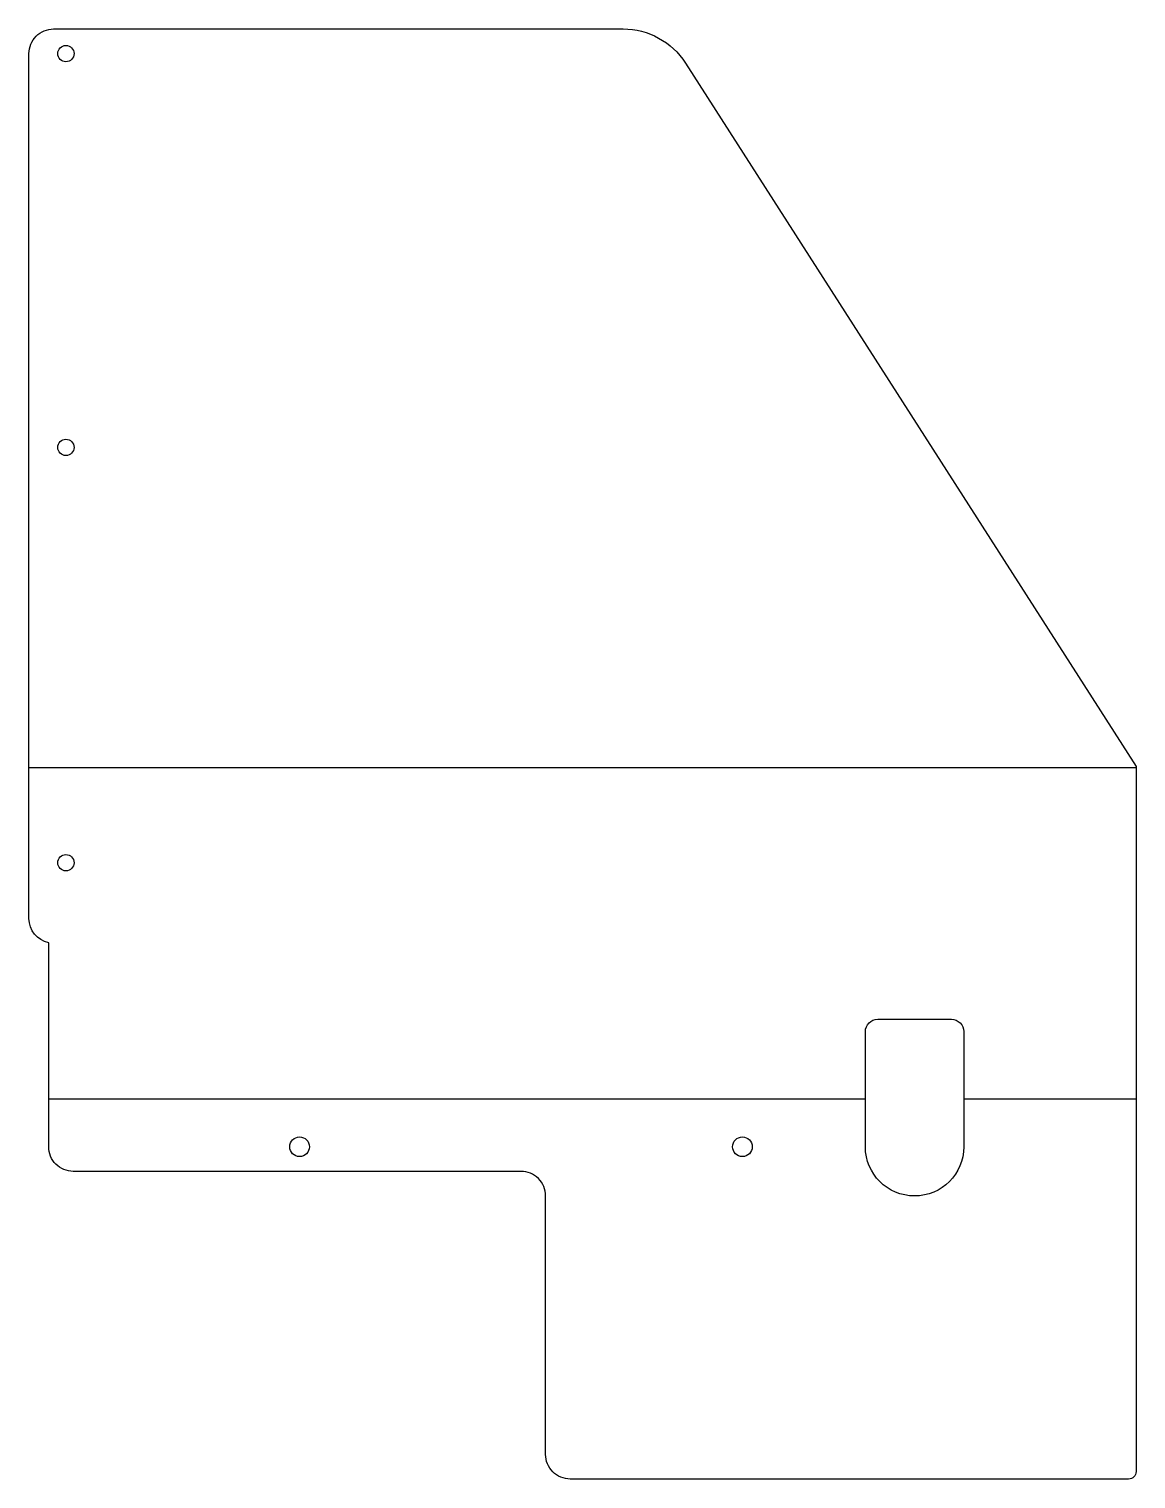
# Model space of a CAD drawing. Extents: x -225 to 225, y -172 to 417.
import ezdxf

# ---------------------------------------------------------------- set-up
doc = ezdxf.new("R2010")
doc.units = 0

msp = doc.modelspace()

# ---------------------------------------------------------------- linework, layer by layer
at = {"layer": '1'}
for points in [[(225, 117.13), (225, -169.39, -0.414214), (222, -172.39), (-5, -172.39, -0.414214), (-15, -162.39), (-15, -57.39, 0.414214), (-25, -47.39), (-207, -47.39, -0.414214), (-217, -37.39), (-217, 45.51, -0.356394), (-225, 55.31), (-225, 406.78, -0.414214), (-215, 416.78), (16.56, 416.78, -0.255573), (41.82, 402.96)], [(155, 9.4), (155, -37.39, -1), (115, -37.39), (115, 9.4, -0.414214), (120, 14.4), (150, 14.4, -0.414214)]]:
    msp.add_lwpolyline(points, format="xyb", close=True, dxfattribs=at)
for centre, radius in [((-210, 406.78), 3.3), ((-210, 246.78), 3.3), ((-210, 78.02), 3.3), ((-115, -37.39), 4), ((65, -37.39), 4)]:
    msp.add_circle(centre, radius, dxfattribs=at)
at = {"layer": '2'}
for p, q in [((225, 116.64), (-225, 116.64)), ((-217, -17.95), (115, -17.95)), ((155, -17.95), (225, -17.95))]:
    msp.add_line(p, q, dxfattribs=at)

doc.saveas('drawing.dxf')
